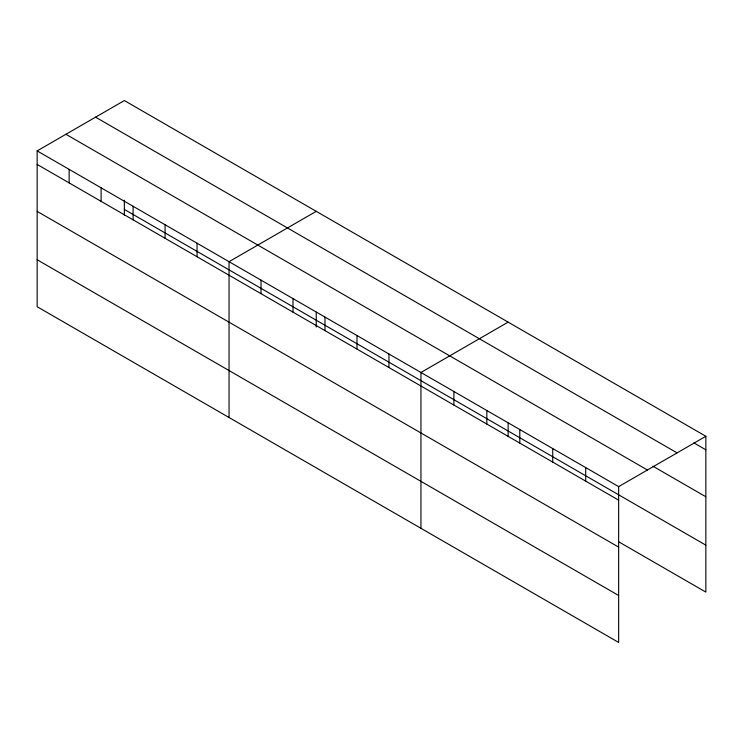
<?xml version="1.0" encoding="UTF-8"?>
<svg xmlns="http://www.w3.org/2000/svg" width="743" height="743" viewBox="0 0 743 743"><rect width="100%" height="100%" fill="white"/><g stroke="black" fill="none" stroke-linecap="round" stroke-linejoin="round"><path stroke-width="1.11" d="M618.65 547.117L618.65 486.619L37.15 150.894L37.15 306.72L618.65 642.444L618.65 547.117L37.15 211.383M618.975 541.953L705.85 592.106L705.85 436.28L124.35 100.556L37.15 150.894M316.239 211.337L229.048 261.685L229.048 417.51M508.138 322.128L420.947 372.475L420.947 528.301M618.65 486.619L705.85 436.28M693.869 442.893L705.85 449.812M95.568 117.162L677.077 452.896M652.93 466.214L705.85 496.77M65.923 134.279L647.432 470.013M124.35 209.424L705.85 545.148M37.15 164.426L618.65 500.16M37.15 259.762L618.65 595.496M585.698 467.598L585.698 481.13M552.746 448.577L552.746 462.109M519.794 429.547L519.794 443.088M508.138 422.943L508.138 436.726M486.841 410.526L486.841 424.058M453.889 391.496L453.889 405.037M388.96 354.012L388.96 367.544M356.974 335.548L356.974 349.08M324.997 317.075L324.997 330.616M316.239 312.153L316.239 327.087M293.011 298.612L293.011 312.153M261.025 280.148L261.025 293.689M197.062 243.221L197.062 256.753M165.085 224.757L165.085 238.289M133.099 206.285L133.099 219.826M124.35 200.211L124.35 215.145M101.113 187.821L101.113 201.362M69.136 169.358L69.136 182.899"/></g></svg>
